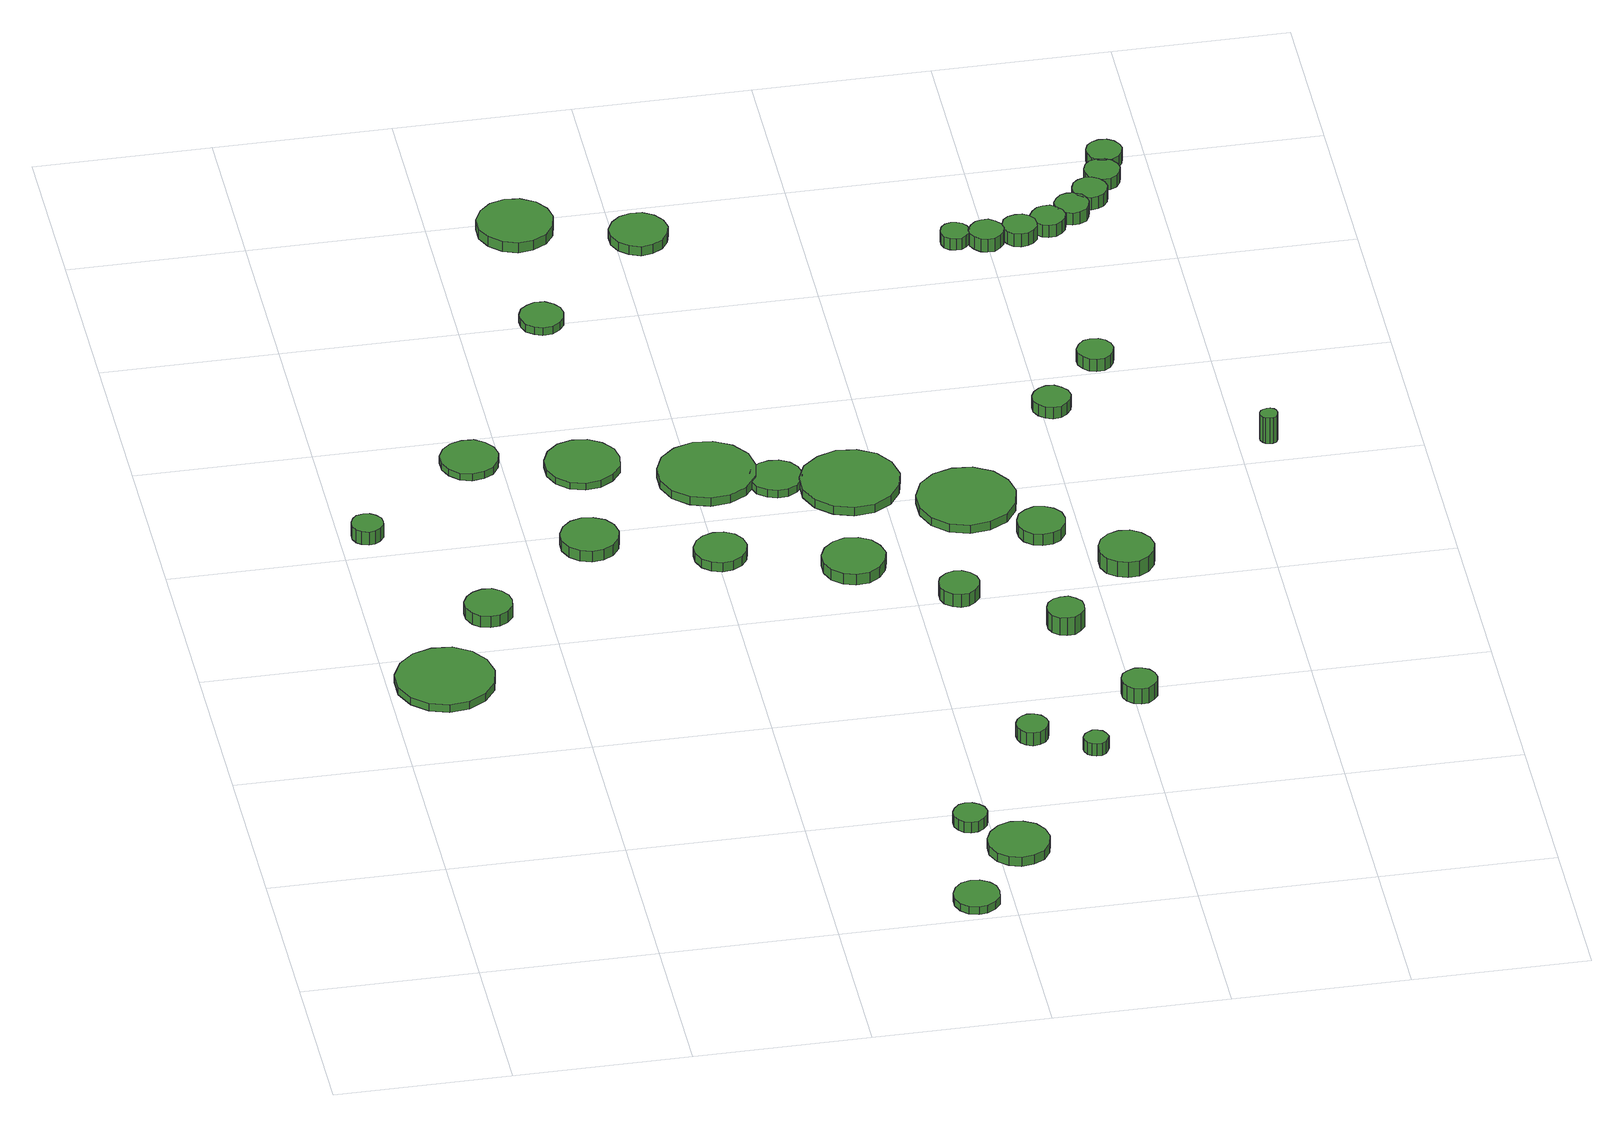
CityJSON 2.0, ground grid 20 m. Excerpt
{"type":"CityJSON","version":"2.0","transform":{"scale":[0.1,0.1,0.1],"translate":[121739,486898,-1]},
"CityObjects":{
"tree1":{"type":"SolitaryVegetationObject","attributes":{"function":"something"},"geometry":[{"type":"MultiSurface","lod":"1","boundaries":[[[0,1,2,3,4,5,6,7,8,9,10,11,12,13,14]],[[15,16,17,18,19,20,21,22,23,24,25,26,27,28,29]],[[0,29,28,1]],[[1,28,27,2]],[[2,27,26,3]],[[3,26,25,4]],[[4,25,24,5]],[[5,24,23,6]],[[6,23,22,7]],[[7,22,21,8]],[[8,21,20,9]],[[9,20,19,10]],[[10,19,18,11]],[[11,18,17,12]],[[12,17,16,13]],[[13,16,15,14]],[[14,15,29,0]]]}]},
"tree2":{"type":"SolitaryVegetationObject","attributes":{"function":"something"},"geometry":[{"type":"MultiSurface","lod":"1","boundaries":[[[30,31,32,33,34,35,36,37,38,39,40,41,42,43,44]],[[45,46,47,48,49,50,51,52,53,54,55,56,57,58,59]],[[30,59,58,31]],[[31,58,57,32]],[[32,57,56,33]],[[33,56,55,34]],[[34,55,54,35]],[[35,54,53,36]],[[36,53,52,37]],[[37,52,51,38]],[[38,51,50,39]],[[39,50,49,40]],[[40,49,48,41]],[[41,48,47,42]],[[42,47,46,43]],[[43,46,45,44]],[[44,45,59,30]]]}]},
"tree3":{"type":"SolitaryVegetationObject","attributes":{"function":"something"},"geometry":[{"type":"MultiSurface","lod":"1","boundaries":[[[60,61,62,63,64,65,66,67,68,69,70,71,72,73,74]],[[75,76,77,78,79,80,81,82,83,84,85,86,87,88,89]],[[60,89,88,61]],[[61,88,87,62]],[[62,87,86,63]],[[63,86,85,64]],[[64,85,84,65]],[[65,84,83,66]],[[66,83,82,67]],[[67,82,81,68]],[[68,81,80,69]],[[69,80,79,70]],[[70,79,78,71]],[[71,78,77,72]],[[72,77,76,73]],[[73,76,75,74]],[[74,75,89,60]]]}]},
"tree4":{"type":"SolitaryVegetationObject","attributes":{"function":"something"},"geometry":[{"type":"MultiSurface","lod":"1","boundaries":[[[90,91,92,93,94,95,96,97,98,99,100,101,102,103,104]],[[105,106,107,108,109,110,111,112,113,114,115,116,117,118,119]],[[90,119,118,91]],[[91,118,117,92]],[[92,117,116,93]],[[93,116,115,94]],[[94,115,114,95]],[[95,114,113,96]],[[96,113,112,97]],[[97,112,111,98]],[[98,111,110,99]],[[99,110,109,100]],[[100,109,108,101]],[[101,108,107,102]],[[102,107,106,103]],[[103,106,105,104]],[[104,105,119,90]]]}]},
"tree5":{"type":"SolitaryVegetationObject","attributes":{"function":"something"},"geometry":[{"type":"MultiSurface","lod":"1","boundaries":[[[120,121,122,123,124,125,126,127,128,129,130,131,132,133,134]],[[135,136,137,138,139,140,141,142,143,144,145,146,147,148,149]],[[120,149,148,121]],[[121,148,147,122]],[[122,147,146,123]],[[123,146,145,124]],[[124,145,144,125]],[[125,144,143,126]],[[126,143,142,127]],[[127,142,141,128]],[[128,141,140,129]],[[129,140,139,130]],[[130,139,138,131]],[[131,138,137,132]],[[132,137,136,133]],[[133,136,135,134]],[[134,135,149,120]]]}]},
"tree6":{"type":"SolitaryVegetationObject","attributes":{"function":"something"}},
"tree7":{"type":"SolitaryVegetationObject","attributes":{"function":"something"},"geometry":[{"type":"MultiSurface","lod":"1","boundaries":[[[150,151,152,153,154,155,156,157,158,159,160,161,162,163,164]],[[165,166,167,168,169,170,171,172,173,174,175,176,177,178,179]],[[150,179,178,151]],[[151,178,177,152]],[[152,177,176,153]],[[153,176,175,154]],[[154,175,174,155]],[[155,174,173,156]],[[156,173,172,157]],[[157,172,171,158]],[[158,171,170,159]],[[159,170,169,160]],[[160,169,168,161]],[[161,168,167,162]],[[162,167,166,163]],[[163,166,165,164]],[[164,165,179,150]]]}]},
"tree8":{"type":"SolitaryVegetationObject","attributes":{"function":"something"},"geometry":[{"type":"MultiSurface","lod":"1","boundaries":[[[180,181,182,183,184,185,186,187,188,189,190,191,192,193,194]],[[195,196,197,198,199,200,201,202,203,204,205,206,207,208,209]],[[180,209,208,181]],[[181,208,207,182]],[[182,207,206,183]],[[183,206,205,184]],[[184,205,204,185]],[[185,204,203,186]],[[186,203,202,187]],[[187,202,201,188]],[[188,201,200,189]],[[189,200,199,190]],[[190,199,198,191]],[[191,198,197,192]],[[192,197,196,193]],[[193,196,195,194]],[[194,195,209,180]]]}]},
"tree9":{"type":"SolitaryVegetationObject","attributes":{"function":"something"},"geometry":[{"type":"MultiSurface","lod":"1","boundaries":[[[210,211,212,213,214,215,216,217,218,219,220,221,222,223,224]],[[225,226,227,228,229,230,231,232,233,234,235,236,237,238,239]],[[210,239,238,211]],[[211,238,237,212]],[[212,237,236,213]],[[213,236,235,214]],[[214,235,234,215]],[[215,234,233,216]],[[216,233,232,217]],[[217,232,231,218]],[[218,231,230,219]],[[219,230,229,220]],[[220,229,228,221]],[[221,228,227,222]],[[222,227,226,223]],[[223,226,225,224]],[[224,225,239,210]]]}]},
"tree10":{"type":"SolitaryVegetationObject","attributes":{"function":"something"},"geometry":[{"type":"MultiSurface","lod":"1","boundaries":[[[240,241,242,243,244,245,246,247,248,249,250,251,252,253,254]],[[255,256,257,258,259,260,261,262,263,264,265,266,267,268,269]],[[240,269,268,241]],[[241,268,267,242]],[[242,267,266,243]],[[243,266,265,244]],[[244,265,264,245]],[[245,264,263,246]],[[246,263,262,247]],[[247,262,261,248]],[[248,261,260,249]],[[249,260,259,250]],[[250,259,258,251]],[[251,258,257,252]],[[252,257,256,253]],[[253,256,255,254]],[[254,255,269,240]]]}]},
"tree11":{"type":"SolitaryVegetationObject","attributes":{"function":"something"},"geometry":[{"type":"MultiSurface","lod":"1","boundaries":[[[270,271,272,273,274,275,276,277,278,279,280,281,282,283,284]],[[285,286,287,288,289,290,291,292,293,294,295,296,297,298,299]],[[270,299,298,271]],[[271,298,297,272]],[[272,297,296,273]],[[273,296,295,274]],[[274,295,294,275]],[[275,294,293,276]],[[276,293,292,277]],[[277,292,291,278]],[[278,291,290,279]],[[279,290,289,280]],[[280,289,288,281]],[[281,288,287,282]],[[282,287,286,283]],[[283,286,285,284]],[[284,285,299,270]]]}]},
"tree12":{"type":"SolitaryVegetationObject","attributes":{"function":"something"},"geometry":[{"type":"MultiSurface","lod":"1","boundaries":[[[300,301,302,303,304,305,306,307,308,309,310,311,312,313,314]],[[315,316,317,318,319,320,321,322,323,324,325,326,327,328,329]],[[300,329,328,301]],[[301,328,327,302]],[[302,327,326,303]],[[303,326,325,304]],[[304,325,324,305]],[[305,324,323,306]],[[306,323,322,307]],[[307,322,321,308]],[[308,321,320,309]],[[309,320,319,310]],[[310,319,318,311]],[[311,318,317,312]],[[312,317,316,313]],[[313,316,315,314]],[[314,315,329,300]]]}]},
"tree13":{"type":"SolitaryVegetationObject","attributes":{"function":"something"},"geometry":[{"type":"MultiSurface","lod":"1","boundaries":[[[330,331,332,333,334,335,336,337,338,339,340,341,342,343,344]],[[345,346,347,348,349,350,351,352,353,354,355,356,357,358,359]],[[330,359,358,331]],[[331,358,357,332]],[[332,357,356,333]],[[333,356,355,334]],[[334,355,354,335]],[[335,354,353,336]],[[336,353,352,337]],[[337,352,351,338]],[[338,351,350,339]],[[339,350,349,340]],[[340,349,348,341]],[[341,348,347,342]],[[342,347,346,343]],[[343,346,345,344]],[[344,345,359,330]]]}]},
"tree14":{"type":"SolitaryVegetationObject","attributes":{"function":"something"},"geometry":[{"type":"MultiSurface","lod":"1","boundaries":[[[360,361,362,363,364,365,366,367,368,369,370,371,372,373,374]],[[375,376,377,378,379,380,381,382,383,384,385,386,387,388,389]],[[360,389,388,361]],[[361,388,387,362]],[[362,387,386,363]],[[363,386,385,364]],[[364,385,384,365]],[[365,384,383,366]],[[366,383,382,367]],[[367,382,381,368]],[[368,381,380,369]],[[369,380,379,370]],[[370,379,378,371]],[[371,378,377,372]],[[372,377,376,373]],[[373,376,375,374]],[[374,375,389,360]]]}]},
"tree15":{"type":"SolitaryVegetationObject","attributes":{"function":"something"},"geometry":[{"type":"MultiSurface","lod":"1","boundaries":[[[390,391,392,393,394,395,396,397,398,399,400,401,402,403,404]],[[405,406,407,408,409,410,411,412,413,414,415,416,417,418,419]],[[390,419,418,391]],[[391,418,417,392]],[[392,417,416,393]],[[393,416,415,394]],[[394,415,414,395]],[[395,414,413,396]],[[396,413,412,397]],[[397,412,411,398]],[[398,411,410,399]],[[399,410,409,400]],[[400,409,408,401]],[[401,408,407,402]],[[402,407,406,403]],[[403,406,405,404]],[[404,405,419,390]]]}]},
"tree16":{"type":"SolitaryVegetationObject","attributes":{"function":"something"},"geometry":[{"type":"MultiSurface","lod":"1","boundaries":[[[420,421,422,423,424,425,426,427,428,429,430,431,432,433,434]],[[435,436,437,438,439,440,441,442,443,444,445,446,447,448,449]],[[420,449,448,421]],[[421,448,447,422]],[[422,447,446,423]],[[423,446,445,424]],[[424,445,444,425]],[[425,444,443,426]],[[426,443,442,427]],[[427,442,441,428]],[[428,441,440,429]],[[429,440,439,430]],[[430,439,438,431]],[[431,438,437,432]],[[432,437,436,433]],[[433,436,435,434]],[[434,435,449,420]]]}]},
"tree17":{"type":"SolitaryVegetationObject","attributes":{"function":"something"}},
"tree18":{"type":"SolitaryVegetationObject","attributes":{"function":"something"},"geometry":[{"type":"MultiSurface","lod":"1","boundaries":[[[450,451,452,453,454,455,456,457,458,459,460,461,462,463,464]],[[465,466,467,468,469,470,471,472,473,474,475,476,477,478,479]],[[450,479,478,451]],[[451,478,477,452]],[[452,477,476,453]],[[453,476,475,454]],[[454,475,474,455]],[[455,474,473,456]],[[456,473,472,457]],[[457,472,471,458]],[[458,471,470,459]],[[459,470,469,460]],[[460,469,468,461]],[[461,468,467,462]],[[462,467,466,463]],[[463,466,465,464]],[[464,465,479,450]]]}]},
"tree19":{"type":"SolitaryVegetationObject","attributes":{"function":"something"},"geometry":[{"type":"MultiSurface","lod":"1","boundaries":[[[480,481,482,483,484,485,486,487,488,489,490,491,492,493,494]],[[495,496,497,498,499,500,501,502,503,504,505,506,507,508,509]],[[480,509,508,481]],[[481,508,507,482]],[[482,507,506,483]],[[483,506,505,484]],[[484,505,504,485]],[[485,504,503,486]],[[486,503,502,487]],[[487,502,501,488]],[[488,501,500,489]],[[489,500,499,490]],[[490,499,498,491]],[[491,498,497,492]],[[492,497,496,493]],[[493,496,495,494]],[[494,495,509,480]]]}]},
"tree20":{"type":"SolitaryVegetationObject","attributes":{"function":"something"},"geometry":[{"type":"MultiSurface","lod":"1","boundaries":[[[510,511,512,513,514,515,516,517,518,519,520,521,522,523,524]],[[525,526,527,528,529,530,531,532,533,534,535,536,537,538,539]],[[510,539,538,511]],[[511,538,537,512]],[[512,537,536,513]],[[513,536,535,514]],[[514,535,534,515]],[[515,534,533,516]],[[516,533,532,517]],[[517,532,531,518]],[[518,531,530,519]],[[519,530,529,520]],[[520,529,528,521]],[[521,528,527,522]],[[522,527,526,523]],[[523,526,525,524]],[[524,525,539,510]]]}]},
"tree21":{"type":"SolitaryVegetationObject","attributes":{"function":"something"},"geometry":[{"type":"MultiSurface","lod":"1","boundaries":[[[540,541,542,543,544,545,546,547,548,549,550,551,552,553,554]],[[555,556,557,558,559,560,561,562,563,564,565,566,567,568,569]],[[540,569,568,541]],[[541,568,567,542]],[[542,567,566,543]],[[543,566,565,544]],[[544,565,564,545]],[[545,564,563,546]],[[546,563,562,547]],[[547,562,561,548]],[[548,561,560,549]],[[549,560,559,550]],[[550,559,558,551]],[[551,558,557,552]],[[552,557,556,553]],[[553,556,555,554]],[[554,555,569,540]]]}]},
"tree22":{"type":"SolitaryVegetationObject","attributes":{"function":"something"},"geometry":[{"type":"MultiSurface","lod":"1","boundaries":[[[570,571,572,573,574,575,576,577,578,579,580,581,582,583,584]],[[585,586,587,588,589,590,591,592,593,594,595,596,597,598,599]],[[570,599,598,571]],[[571,598,597,572]],[[572,597,596,573]],[[573,596,595,574]],[[574,595,594,575]],[[575,594,593,576]],[[576,593,592,577]],[[577,592,591,578]],[[578,591,590,579]],[[579,590,589,580]],[[580,589,588,581]],[[581,588,587,582]],[[582,587,586,583]],[[583,586,585,584]],[[584,585,599,570]]]}]},
"tree23":{"type":"SolitaryVegetationObject","attributes":{"function":"something"},"geometry":[{"type":"MultiSurface","lod":"1","boundaries":[[[600,601,602,603,604,605,606,607,608,609,610,611,612,613,614]],[[615,616,617,618,619,620,621,622,623,624,625,626,627,628,629]],[[600,629,628,601]],[[601,628,627,602]],[[602,627,626,603]],[[603,626,625,604]],[[604,625,624,605]],[[605,624,623,606]],[[606,623,622,607]],[[607,622,621,608]],[[608,621,620,609]],[[609,620,619,610]],[[610,619,618,611]],[[611,618,617,612]],[[612,617,616,613]],[[613,616,615,614]],[[614,615,629,600]]]}]},
"tree24":{"type":"SolitaryVegetationObject","attributes":{"function":"something"},"geometry":[{"type":"MultiSurface","lod":"1","boundaries":[[[630,631,632,633,634,635,636,637,638,639,640,641,642,643,644]],[[645,646,647,648,649,650,651,652,653,654,655,656,657,658,659]],[[630,659,658,631]],[[631,658,657,632]],[[632,657,656,633]],[[633,656,655,634]],[[634,655,654,635]],[[635,654,653,636]],[[636,653,652,637]],[[637,652,651,638]],[[638,651,650,639]],[[639,650,649,640]],[[640,649,648,641]],[[641,648,647,642]],[[642,647,646,643]],[[643,646,645,644]],[[644,645,659,630]]]}]},
"tree25":{"type":"SolitaryVegetationObject","attributes":{"function":"something"},"geometry":[{"type":"MultiSurface","lod":"1","boundaries":[[[660,661,662,663,664,665,666,667,668,669,670,671,672,673,674]],[[675,676,677,678,679,680,681,682,683,684,685,686,687,688,689]],[[660,689,688,661]],[[661,688,687,662]],[[662,687,686,663]],[[663,686,685,664]],[[664,685,684,665]],[[665,684,683,666]],[[666,683,682,667]],[[667,682,681,668]],[[668,681,680,669]],[[669,680,679,670]],[[670,679,678,671]],[[671,678,677,672]],[[672,677,676,673]],[[673,676,675,674]],[[674,675,689,660]]]}]},
"tree26":{"type":"SolitaryVegetationObject","attributes":{"function":"something"},"geometry":[{"type":"MultiSurface","lod":"1","boundaries":[[[690,691,692,693,694,695,696,697,698,699,700,701,702,703,704]],[[705,706,707,708,709,710,711,712,713,714,715,716,717,718,719]],[[690,719,718,691]],[[691,718,717,692]],[[692,717,716,693]],[[693,716,715,694]],[[694,715,714,695]],[[695,714,713,696]],[[696,713,712,697]],[[697,712,711,698]],[[698,711,710,699]],[[699,710,709,700]],[[700,709,708,701]],[[701,708,707,702]],[[702,707,706,703]],[[703,706,705,704]],[[704,705,719,690]]]}]},
"tree27":{"type":"SolitaryVegetationObject","attributes":{"function":"something"},"geometry":[{"type":"MultiSurface","lod":"1","boundaries":[[[720,721,722,723,724,725,726,727,728,729,730,731,732,733,734]],[[735,736,737,738,739,740,741,742,743,744,745,746,747,748,749]],[[720,749,748,721]],[[721,748,747,722]],[[722,747,746,723]],[[723,746,745,724]],[[724,745,744,725]],[[725,744,743,726]],[[726,743,742,727]],[[727,742,741,728]],[[728,741,740,729]],[[729,740,739,730]],[[730,739,738,731]],[[731,738,737,732]],[[732,737,736,733]],[[733,736,735,734]],[[734,735,749,720]]]}]},
"tree28":{"type":"SolitaryVegetationObject","attributes":{"function":"something"},"geometry":[{"type":"MultiSurface","lod":"1","boundaries":[[[750,751,752,753,754,755,756,757,758,759,760,761,762,763,764]],[[765,766,767,768,769,770,771,772,773,774,775,776,777,778,779]],[[750,779,778,751]],[[751,778,777,752]],[[752,777,776,753]],[[753,776,775,754]],[[754,775,774,755]],[[755,774,773,756]],[[756,773,772,757]],[[757,772,771,758]],[[758,771,770,759]],[[759,770,769,760]],[[760,769,768,761]],[[761,768,767,762]],[[762,767,766,763]],[[763,766,765,764]],[[764,765,779,750]]]}]},
"tree29":{"type":"SolitaryVegetationObject","attributes":{"function":"something"},"geometry":[{"type":"MultiSurface","lod":"1","boundaries":[[[780,781,782,783,784,785,786,787,788,789,790,791,792,793,794]],[[795,796,797,798,799,800,801,802,803,804,805,806,807,808,809]],[[780,809,808,781]],[[781,808,807,782]],[[782,807,806,783]],[[783,806,805,784]],[[784,805,804,785]],[[785,804,803,786]],[[786,803,802,787]],[[787,802,801,788]],[[788,801,800,789]],[[789,800,799,790]],[[790,799,798,791]],[[791,798,797,792]],[[792,797,796,793]],[[793,796,795,794]],[[794,795,809,780]]]}]},
"tree30":{"type":"SolitaryVegetationObject","attributes":{"function":"something"},"geometry":[{"type":"MultiSurface","lod":"1","boundaries":[[[810,811,812,813,814,815,816,817,818,819,820,821,822,823,824]],[[825,826,827,828,829,830,831,832,833,834,835,836,837,838,839]],[[810,839,838,811]],[[811,838,837,812]],[[812,837,836,813]],[[813,836,835,814]],[[814,835,834,815]],[[815,834,833,816]],[[816,833,832,817]],[[817,832,831,818]],[[818,831,830,819]],[[819,830,829,820]],[[820,829,828,821]],[[821,828,827,822]],[[822,827,826,823]],[[823,826,825,824]],[[824,825,839,810]]]}]},
"tree31":{"type":"SolitaryVegetationObject","attributes":{"function":"something"},"geometry":[{"type":"MultiSurface","lod":"1","boundaries":[[[840,841,842,843,844,845,846,847,848,849,850,851,852,853,854]],[[855,856,857,858,859,860,861,862,863,864,865,866,867,868,869]],[[840,869,868,841]],[[841,868,867,842]],[[842,867,866,843]],[[843,866,865,844]],[[844,865,864,845]],[[845,864,863,846]],[[846,863,862,847]],[[847,862,861,848]],[[848,861,860,849]],[[849,860,859,850]],[[850,859,858,851]],[[851,858,857,852]],[[852,857,856,853]],[[853,856,855,854]],[[854,855,869,840]]]}]},
"tree32":{"type":"SolitaryVegetationObject","attributes":{"function":"something"}},
"tree33":{"type":"SolitaryVegetationObject","attributes":{"function":"something"},"geometry":[{"type":"MultiSurface","lod":"1","boundaries":[[[870,871,872,873,874,875,876,877,878,879,880,881,882,883,884]],[[885,886,887,888,889,890,891,892,893,894,895,896,897,898,899]],[[870,899,898,871]],[[871,898,897,872]],[[872,897,896,873]],[[873,896,895,874]],[[874,895,894,875]],[[875,894,893,876]],[[876,893,892,877]],[[877,892,891,878]],[[878,891,890,879]],[[879,890,889,880]],[[880,889,888,881]],[[881,888,887,882]],[[882,887,886,883]],[[883,886,885,884]],[[884,885,899,870]]]}]},
"tree34":{"type":"SolitaryVegetationObject","attributes":{"function":"something"},"geometry":[{"type":"MultiSurface","lod":"1","boundaries":[[[900,901,902,903,904,905,906,907,908,909,910,911,912,913,914]],[[915,916,917,918,919,920,921,922,923,924,925,926,927,928,929]],[[900,929,928,901]],[[901,928,927,902]],[[902,927,926,903]],[[903,926,925,904]],[[904,925,924,905]],[[905,924,923,906]],[[906,923,922,907]],[[907,922,921,908]],[[908,921,920,909]],[[909,920,919,910]],[[910,919,918,911]],[[911,918,917,912]],[[912,917,916,913]],[[913,916,915,914]],[[914,915,929,900]]]}]},
"tree35":{"type":"SolitaryVegetationObject","attributes":{"function":"something"},"geometry":[{"type":"MultiSurface","lod":"1","boundaries":[[[930,931,932,933,934,935,936,937,938,939,940,941,942,943,944]],[[945,946,947,948,949,950,951,952,953,954,955,956,957,958,959]],[[930,959,958,931]],[[931,958,957,932]],[[932,957,956,933]],[[933,956,955,934]],[[934,955,954,935]],[[935,954,953,936]],[[936,953,952,937]],[[937,952,951,938]],[[938,951,950,939]],[[939,950,949,940]],[[940,949,948,941]],[[941,948,947,942]],[[942,947,946,943]],[[943,946,945,944]],[[944,945,959,930]]]}]},
"tree36":{"type":"SolitaryVegetationObject","attributes":{"function":"something"},"geometry":[{"type":"MultiSurface","lod":"1","boundaries":[[[960,961,962,963,964,965,966,967,968,969,970,971,972,973,974]],[[975,976,977,978,979,980,981,982,983,984,985,986,987,988,989]],[[960,989,988,961]],[[961,988,987,962]],[[962,987,986,963]],[[963,986,985,964]],[[964,985,984,965]],[[965,984,983,966]],[[966,983,982,967]],[[967,982,981,968]],[[968,981,980,969]],[[969,980,979,970]],[[970,979,978,971]],[[971,978,977,972]],[[972,977,976,973]],[[973,976,975,974]],[[974,975,989,960]]]}]},
"tree37":{"type":"SolitaryVegetationObject","attributes":{"function":"something"},"geometry":[{"type":"MultiSurface","lod":"1","boundaries":[[[990,991,992,993,994,995,996,997,998,999,1000,1001,1002,1003,1004]],[[1005,1006,1007,1008,1009,1010,1011,1012,1013,1014,1015,1016,1017,1018,1019]],[[990,1019,1018,991]],[[991,1018,1017,992]],[[992,1017,1016,993]],[[993,1016,1015,994]],[[994,1015,1014,995]],[[995,1014,1013,996]],[[996,1013,1012,997]],[[997,1012,1011,998]],[[998,1011,1010,999]],[[999,1010,1009,1000]],[[1000,1009,1008,1001]],[[1001,1008,1007,1002]],[[1002,1007,1006,1003]],[[1003,1006,1005,1004]],[[1004,1005,1019,990]]]}]},
"tree38":{"type":"SolitaryVegetationObject","attributes":{"function":"something"},"geometry":[{"type":"MultiSurface","lod":"1","boundaries":[[[1020,1021,1022,1023,1024,1025,1026,1027,1028,1029,1030,1031,1032,1033,1034]],[[1035,1036,1037,1038,1039,1040,1041,1042,1043,1044,1045,1046,1047,1048,1049]],[[1020,1049,1048,1021]],[[1021,1048,1047,1022]],[[1022,1047,1046,1023]],[[1023,1046,1045,1024]],[[1024,1045,1044,1025]],[[1025,1044,1043,1026]],[[1026,1043,1042,1027]],[[1027,1042,1041,1028]],[[1028,1041,1040,1029]],[[1029,1040,1039,1030]],[[1030,1039,1038,1031]],[[1031,1038,1037,1032]],[[1032,1037,1036,1033]],[[1033,1036,1035,1034]],[[1034,1035,1049,1020]]]}]},
"tree39":{"type":"SolitaryVegetationObject","attributes":{"function":"something"},"geometry":[{"type":"MultiSurface","lod":"1","boundaries":[[[1050,1051,1052,1053,1054,1055,1056,1057,1058,1059,1060,1061,1062,1063,1064]],[[1065,1066,1067,1068,1069,1070,1071,1072,1073,1074,1075,1076,1077,1078,1079]],[[1050,1079,1078,1051]],[[1051,1078,1077,1052]],[[1052,1077,1076,1053]],[[1053,1076,1075,1054]],[[1054,1075,1074,1055]],[[1055,1074,1073,1056]],[[1056,1073,1072,1057]],[[1057,1072,1071,1058]],[[1058,1071,1070,1059]],[[1059,1070,1069,1060]],[[1060,1069,1068,1061]],[[1061,1068,1067,1062]],[[1062,1067,1066,1063]],[[1063,1066,1065,1064]],[[1064,1065,1079,1050]]]}]}
},
"vertices":[
[119,546,16],[114,569,16],[101,587,16],[81,599,16],[58,601,16],[36,594,16],[19,579,16],[9,558,16],[9,534,16],[19,513,16],[36,498,16],[58,491,16],[81,493,16],[101,505,16],[114,523,16],[114,523,6],[101,505,6],[81,493,6],[58,491,6],[36,498,6],[19,513,6],[9,534,6],[9,558,6],[19,579,6],[36,594,6],[58,601,6],[81,599,6],[101,587,6],[114,569,6],[119,546,6],
[49,840,22],[48,847,22],[43,853,22],[37,857,22],[30,858,22],[22,856,22],[17,851,22],[14,844,22],[14,836,22],[17,829,22],[22,825,22],[30,822,22],[37,823,22],[43,827,22],[48,833,22],[48,833,5],[43,827,5],[37,823,5],[30,822,5],[22,825,5],[17,829,5],[14,836,5],[14,844,5],[17,851,5],[22,856,5],[30,858,5],[37,857,5],[43,853,5],[48,847,5],[49,840,5],
[161,669,20],[159,680,20],[152,689,20],[143,695,20],[132,696,20],[121,692,20],[113,685,20],[108,675,20],[108,664,20],[113,653,20],[121,646,20],[132,643,20],[143,644,20],[152,649,20],[159,658,20],[159,658,5],[152,649,5],[143,644,5],[132,643,5],[121,646,5],[113,653,5],[108,664,5],[108,675,5],[113,685,5],[121,692,5],[132,696,5],[143,695,5],[152,689,5],[159,680,5],[161,669,5],
[199,955,14],[196,968,14],[188,979,14],[177,986,14],[163,987,14],[150,983,14],[140,974,14],[134,962,14],[134,948,14],[140,936,14],[150,926,14],[163,922,14],[177,924,14],[188,930,14],[196,942,14],[196,942,5],[188,930,5],[177,924,5],[163,922,5],[150,926,5],[140,936,5],[134,948,5],[134,962,5],[140,974,5],[150,983,5],[163,987,5],[177,986,5],[188,979,5],[196,968,5],[199,955,5],
[300,778,19],[297,792,19],[289,803,19],[277,809,19],[264,811,19],[251,807,19],[241,798,19],[235,785,19],[235,772,19],[241,759,19],[251,750,19],[264,746,19],[277,747,19],[289,754,19],[297,765,19],[297,765,5],[289,754,5],[277,747,5],[264,746,5],[251,750,5],[241,759,5],[235,772,5],[235,785,5],[241,798,5],[251,807,5],[264,811,5],[277,809,5],[289,803,5],[297,792,5],[300,778,5],
[328,924,14],[325,941,14],[314,955,14],[299,964,14],[282,966,14],[265,961,14],[252,949,14],[245,933,14],[245,915,14],[252,899,14],[265,887,14],[282,882,14],[299,884,14],[314,893,14],[325,907,14],[325,907,5],[314,893,5],[299,884,5],[282,882,5],[265,887,5],[252,899,5],[245,915,5],[245,933,5],[252,949,5],[265,961,5],[282,966,5],[299,964,5],[314,955,5],[325,941,5],[328,924,5],
[585,32,16],[583,43,16],[577,51,16],[567,57,16],[557,58,16],[546,55,16],[538,47,16],[534,37,16],[534,27,16],[538,17,16],[546,9,16],[557,6,16],[567,7,16],[577,13,16],[583,21,16],[583,21,6],[577,13,6],[567,7,6],[557,6,6],[546,9,6],[538,17,6],[534,27,6],[534,37,6],[538,47,6],[546,55,6],[557,58,6],[567,57,6],[577,51,6],[583,43,6],[585,32,6],
[434,731,17],[431,743,17],[424,753,17],[413,759,17],[401,760,17],[389,756,17],[380,748,17],[375,737,17],[375,725,17],[380,713,17],[389,705,17],[401,701,17],[413,703,17],[424,709,17],[431,719,17],[431,719,5],[424,709,5],[413,703,5],[401,701,5],[389,705,5],[380,713,5],[375,725,5],[375,737,5],[380,748,5],[389,756,5],[401,760,5],[413,759,5],[424,753,5],[431,743,5],[434,731,5],
[599,181,19],[597,189,19],[592,195,19],[585,199,19],[577,200,19],[570,198,19],[564,192,19],[561,185,19],[561,177,19],[564,170,19],[570,164,19],[577,162,19],[585,163,19],[592,167,19],[597,173,19],[597,173,5],[592,167,5],[585,163,5],[577,162,5],[570,164,5],[564,170,5],[561,177,5],[561,185,5],[564,192,5],[570,198,5],[577,200,5],[585,199,5],[592,195,5],[597,189,5],[599,181,5],
[317,1201,18],[315,1211,18],[309,1219,18],[300,1225,18],[289,1226,18],[280,1222,18],[272,1216,18],[268,1206,18],[268,1196,18],[272,1186,18],[280,1180,18],[289,1176,18],[300,1177,18],[309,1183,18],[315,1191,18],[315,1191,8],[309,1183,8],[300,1177,8],[289,1176,8],[280,1180,8],[272,1186,8],[268,1196,8],[268,1206,8],[272,1216,8],[280,1222,8],[289,1226,8],[300,1225,8],[309,1219,8],[315,1211,8],[317,1201,8],
[658,124,17],[655,138,17],[647,150,17],[634,157,17],[620,159,17],[606,154,17],[595,144,17],[589,131,17],[589,117,17],[595,103,17],[606,94,17],[620,89,17],[634,91,17],[647,98,17],[655,110,17],[655,110,5],[647,98,5],[634,91,5],[620,89,5],[606,94,5],[595,103,5],[589,117,5],[589,131,5],[595,144,5],[606,154,5],[620,159,5],[634,157,5],[647,150,5],[655,138,5],[658,124,5],
[471,882,15],[467,904,15],[453,923,15],[433,934,15],[411,936,15],[389,929,15],[372,914,15],[363,893,15],[363,871,15],[372,850,15],[389,835,15],[411,828,15],[433,830,15],[453,841,15],[467,860,15],[467,860,4],[453,841,4],[433,830,4],[411,828,4],[389,835,4],[372,850,4],[363,871,4],[363,893,4],[372,914,4],[389,929,4],[411,936,4],[433,934,4],[453,923,4],[467,904,4],[471,882,4],
[338,1376,23],[334,1393,23],[324,1407,23],[308,1416,23],[291,1418,23],[274,1413,23],[261,1401,23],[253,1385,23],[253,1367,23],[261,1351,23],[274,1339,23],[291,1333,23],[308,1335,23],[324,1344,23],[334,1358,23],[334,1358,10],[324,1344,10],[308,1335,10],[291,1333,10],[274,1339,10],[261,1351,10],[253,1367,10],[253,1385,10],[261,1401,10],[274,1413,10],[291,1418,10],[308,1416,10],[324,1407,10],[334,1393,10],[338,1376,10],
[519,859,14],[516,871,14],[509,881,14],[498,887,14],[486,888,14],[475,885,14],[465,876,14],[461,865,14],[461,853,14],[465,842,14],[475,834,14],[486,830,14],[498,831,14],[509,837,14],[516,847,14],[516,847,4],[509,837,4],[498,831,4],[486,830,4],[475,834,4],[465,842,4],[461,853,4],[461,865,4],[465,876,4],[475,885,4],[486,888,4],[498,887,4],[509,881,4],[516,871,4],[519,859,4],
[580,685,19],[576,700,19],[568,712,19],[555,719,19],[540,721,19],[526,716,19],[515,706,19],[509,693,19],[509,678,19],[515,664,19],[526,654,19],[540,650,19],[555,651,19],[568,659,19],[576,671,19],[576,671,5],[568,659,5],[555,651,5],[540,650,5],[526,654,5],[515,664,5],[509,678,5],[509,693,5],[515,706,5],[526,716,5],[540,721,5],[555,719,5],[568,712,5],[576,700,5],[580,685,5],
[695,332,22],[693,339,22],[689,345,22],[682,349,22],[674,350,22],[667,347,22],[662,342,22],[659,335,22],[659,328,22],[662,321,22],[667,316,22],[674,313,22],[682,314,22],[689,318,22],[693,324,22],[693,324,5],[689,318,5],[682,314,5],[674,313,5],[667,316,5],[662,321,5],[659,328,5],[659,335,5],[662,342,5],[667,347,5],[674,350,5],[682,349,5],[689,345,5],[693,339,5],[695,332,5],
[623,835,16],[618,858,16],[605,877,16],[585,888,16],[562,891,16],[540,883,16],[522,868,16],[513,847,16],[513,824,16],[522,803,16],[540,787,16],[562,780,16],[585,782,16],[605,794,16],[618,813,16],[618,813,5],[605,794,5],[585,782,5],[562,780,5],[540,787,5],[522,803,5],[513,824,5],[513,847,5],[522,868,5],[540,883,5],[562,891,5],[585,888,5],[605,877,5],[618,858,5],[623,835,5],
[458,1336,22],[455,1349,22],[447,1360,22],[435,1367,22],[422,1368,22],[409,1364,22],[399,1355,22],[393,1343,22],[393,1329,22],[399,1317,22],[409,1308,22],[422,1303,22],[435,1305,22],[447,1312,22],[455,1323,22],[455,1323,10],[447,1312,10],[435,1305,10],[422,1303,10],[409,1308,10],[399,1317,10],[393,1329,10],[393,1343,10],[399,1355,10],[409,1364,10],[422,1368,10],[435,1367,10],[447,1360,10],[455,1349,10],[458,1336,10],
[755,294,21],[753,300,21],[750,305,21],[745,307,21],[739,308,21],[734,306,21],[730,303,21],[727,297,21],[727,292,21],[730,286,21],[734,283,21],[739,281,21],[745,281,21],[750,284,21],[753,289,21],[753,289,5],[750,284,5],[745,281,5],[739,281,5],[734,283,5],[730,286,5],[727,292,5],[727,297,5],[730,303,5],[734,306,5],[739,308,5],[745,307,5],[750,305,5],[753,300,5],[755,294,5],
[670,610,22],[668,619,22],[662,627,22],[654,632,22],[645,633,22],[636,630,22],[628,623,22],[625,615,22],[625,605,22],[628,597,22],[636,590,22],[645,587,22],[654,588,22],[662,593,22],[668,601,22],[668,601,5],[662,593,5],[654,588,5],[645,587,5],[636,590,5],[628,597,5],[625,605,5],[625,615,5],[628,623,5],[636,630,5],[645,633,5],[654,632,5],[662,627,5],[668,619,5],[670,610,5],
[772,533,29],[771,541,29],[765,548,29],[758,553,29],[749,553,29],[741,551,29],[734,545,29],[731,537,29],[731,528,29],[734,520,29],[741,514,29],[749,512,29],[758,512,29],[765,517,29],[771,524,29],[771,524,6],[765,517,6],[758,512,6],[749,512,6],[741,514,6],[734,520,6],[731,528,6],[731,537,6],[734,545,6],[741,551,6],[749,553,6],[758,553,6],[765,548,6],[771,541,6],[772,533,6],
[742,778,17],[737,800,17],[724,819,17],[703,831,17],[680,833,17],[658,826,17],[641,811,17],[632,789,17],[632,766,17],[641,745,17],[658,729,17],[680,722,17],[703,725,17],[724,736,17],[737,755,17],[737,755,6],[724,736,6],[703,725,6],[680,722,6],[658,729,6],[641,745,6],[632,766,6],[632,789,6],[641,811,6],[658,826,6],[680,833,6],[703,831,6],[724,819,6],[737,800,6],[742,778,6],
[827,389,26],[825,397,26],[820,404,26],[813,408,26],[805,409,26],[797,406,26],[790,401,26],[787,393,26],[787,384,26],[790,377,26],[797,371,26],[805,368,26],[813,369,26],[820,374,26],[825,380,26],[825,380,6],[820,374,6],[813,369,6],[805,368,6],[797,371,6],[790,377,6],[787,384,6],[787,393,6],[790,401,6],[797,406,6],[805,409,6],[813,408,6],[820,404,6],[825,397,6],[827,389,6],
[784,712,21],[782,723,21],[775,732,21],[766,737,21],[754,739,21],[744,735,21],[735,728,21],[731,717,21],[731,706,21],[735,696,21],[744,688,21],[754,685,21],[766,686,21],[775,691,21],[782,701,21],[782,701,6],[775,691,6],[766,686,6],[754,685,6],[744,688,6],[735,696,6],[731,706,6],[731,717,6],[735,728,6],[744,735,6],[754,739,6],[766,737,6],[775,732,6],[782,723,6],[784,712,6],
[870,639,26],[867,652,26],[859,662,26],[848,669,26],[835,670,26],[823,666,26],[813,657,26],[808,645,26],[808,632,26],[813,620,26],[823,612,26],[835,608,26],[848,609,26],[859,615,26],[867,626,26],[867,626,6],[859,615,6],[848,609,6],[835,608,6],[823,612,6],[813,620,6],[808,632,6],[808,645,6],[813,657,6],[823,666,6],[835,670,6],[848,669,6],[859,662,6],[867,652,6],[870,639,6],
[833,940,22],[831,949,22],[825,956,22],[818,961,22],[809,962,22],[801,959,22],[794,953,22],[790,945,22],[790,936,22],[794,928,22],[801,922,22],[809,919,22],[818,920,22],[825,925,22],[831,932,22],[831,932,7],[825,925,7],[818,920,7],[809,919,7],[801,922,7],[794,928,7],[790,936,7],[790,945,7],[794,953,7],[801,959,7],[809,962,7],[818,961,7],[825,956,7],[831,949,7],[833,940,7],
[781,1268,24],[779,1275,24],[775,1280,24],[769,1283,24],[763,1284,24],[756,1282,24],[751,1277,24],[749,1271,24],[749,1265,24],[751,1258,24],[756,1254,24],[763,1252,24],[769,1252,24],[775,1256,24],[779,1261,24],[779,1261,9],[775,1256,9],[769,1252,9],[763,1252,9],[756,1254,9],[751,1258,9],[749,1265,9],[749,1271,9],[751,1277,9],[756,1282,9],[763,1284,9],[769,1283,9],[775,1280,9],[779,1275,9],[781,1268,9],
[818,1261,26],[816,1269,26],[811,1275,26],[804,1280,26],[796,1280,26],[789,1278,26],[783,1272,26],[779,1265,26],[779,1257,26],[783,1250,26],[789,1244,26],[796,1242,26],[804,1242,26],[811,1247,26],[816,1253,26],[816,1253,9],[811,1247,9],[804,1242,9],[796,1242,9],[789,1244,9],[783,1250,9],[779,1257,9],[779,1265,9],[783,1272,9],[789,1278,9],[796,1280,9],[804,1280,9],[811,1275,9],[816,1269,9],[818,1261,9],
[895,1018,24],[893,1026,24],[888,1033,24],[881,1037,24],[872,1038,24],[864,1036,24],[858,1030,24],[854,1022,24],[854,1014,24],[858,1006,24],[864,1000,24],[872,998,24],[881,998,24],[888,1003,24],[893,1010,24],[893,1010,8],[888,1003,8],[881,998,8],[872,998,8],[864,1000,8],[858,1006,8],[854,1014,8],[854,1022,8],[858,1030,8],[864,1036,8],[872,1038,8],[881,1037,8],[888,1033,8],[893,1026,8],[895,1018,8],
[855,1264,26],[854,1272,26],[849,1279,26],[842,1283,26],[834,1283,26],[826,1281,26],[820,1276,26],[817,1268,26],[817,1260,26],[820,1253,26],[826,1247,26],[834,1245,26],[842,1246,26],[849,1250,26],[854,1256,26],[854,1256,9],[849,1250,9],[842,1246,9],[834,1245,9],[826,1247,9],[820,1253,9],[817,1260,9],[817,1268,9],[820,1276,9],[826,1281,9],[834,1283,9],[842,1283,9],[849,1279,9],[854,1272,9],[855,1264,9],
[889,1275,26],[887,1283,26],[882,1289,26],[875,1294,26],[867,1294,26],[860,1292,26],[854,1286,26],[850,1279,26],[850,1271,26],[854,1264,26],[860,1258,26],[867,1256,26],[875,1256,26],[882,1261,26],[887,1267,26],[887,1267,10],[882,1261,10],[875,1256,10],[867,1256,10],[860,1258,10],[854,1264,10],[850,1271,10],[850,1279,10],[854,1286,10],[860,1292,10],[867,1294,10],[875,1294,10],[882,1289,10],[887,1283,10],[889,1275,10],
[1044,838,42],[1043,842,42],[1041,845,42],[1037,847,42],[1033,847,42],[1029,846,42],[1026,844,42],[1024,840,42],[1024,836,42],[1026,832,42],[1029,829,42],[1033,828,42],[1037,828,42],[1041,830,42],[1043,834,42],[1043,834,8],[1041,830,8],[1037,828,8],[1033,828,8],[1029,829,8],[1026,832,8],[1024,836,8],[1024,840,8],[1026,844,8],[1029,846,8],[1033,847,8],[1037,847,8],[1041,845,8],[1043,842,8],[1044,838,8],
[919,1294,26],[917,1302,26],[913,1308,26],[905,1312,26],[897,1313,26],[890,1311,26],[884,1305,26],[880,1298,26],[880,1290,26],[884,1282,26],[890,1277,26],[897,1274,26],[905,1275,26],[913,1279,26],[917,1286,26],[917,1286,10],[913,1279,10],[905,1275,10],[897,1274,10],[890,1277,10],[884,1282,10],[880,1290,10],[880,1298,10],[884,1305,10],[890,1311,10],[897,1313,10],[905,1312,10],[913,1308,10],[917,1302,10],[919,1294,10],
[944,1319,26],[942,1327,26],[937,1334,26],[930,1338,26],[922,1339,26],[914,1336,26],[908,1331,26],[905,1323,26],[905,1315,26],[908,1307,26],[914,1302,26],[922,1299,26],[930,1300,26],[937,1304,26],[942,1311,26],[942,1311,10],[937,1304,10],[930,1300,10],[922,1299,10],[914,1302,10],[908,1307,10],[905,1315,10],[905,1323,10],[908,1331,10],[914,1336,10],[922,1339,10],[930,1338,10],[937,1334,10],[942,1327,10],[944,1319,10],
[964,1351,26],[962,1359,26],[957,1366,26],[950,1370,26],[941,1371,26],[933,1369,26],[927,1363,26],[924,1355,26],[924,1347,26],[927,1339,26],[933,1334,26],[941,1331,26],[950,1332,26],[957,1336,26],[962,1343,26],[962,1343,11],[957,1336,11],[950,1332,11],[941,1331,11],[933,1334,11],[927,1339,11],[924,1347,11],[924,1355,11],[927,1363,11],[933,1369,11],[941,1371,11],[950,1370,11],[957,1366,11],[962,1359,11],[964,1351,11],
[973,1387,26],[971,1395,26],[966,1402,26],[959,1406,26],[950,1407,26],[942,1404,26],[936,1399,26],[933,1391,26],[933,1383,26],[936,1375,26],[942,1369,26],[950,1367,26],[959,1368,26],[966,1372,26],[971,1379,26],[971,1379,11],[966,1372,11],[959,1368,11],[950,1367,11],[942,1369,11],[936,1375,11],[933,1383,11],[933,1391,11],[936,1399,11],[942,1404,11],[950,1407,11],[959,1406,11],[966,1402,11],[971,1395,11],[973,1387,11]
]}
